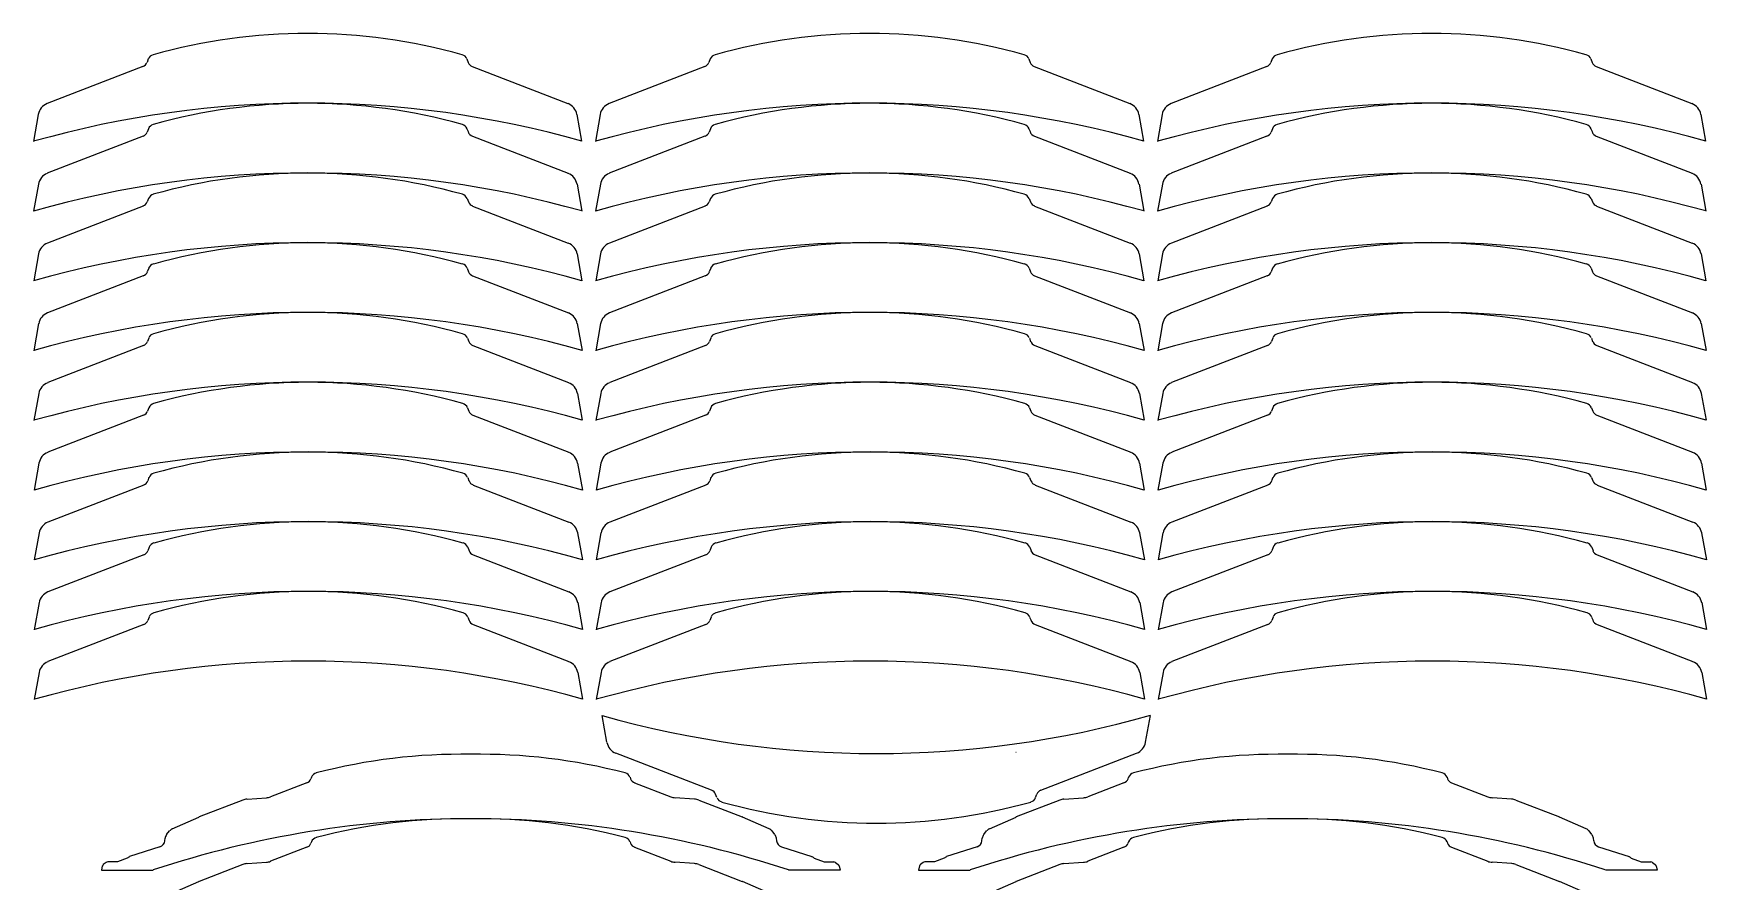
# Model space of a CAD drawing. Header units: millimetres. Extents: x 13 to 1189, y 13 to 1190.
# Drawn here: x 13 to 1189, y 594 to 1190 of the extents above; entities that cross this region are included whole.
import ezdxf

# ---------------------------------------------------------------- set-up
doc = ezdxf.new("R2010")
doc.units = ezdxf.units.MM
doc.layers.add('snij', color=5, linetype='Continuous')

msp = doc.modelspace()

# ---------------------------------------------------------------- linework, layer by layer
at = {"layer": 'snij'}
for p, q in [((89.9, 1166.3), (22.6, 1140.3)), ((93.7, 1171.6), (92.8, 1169.2)), ((317.6, 1171.6), (318.6, 1169.2)), ((321.4, 1166.3), (388.7, 1140.3)), ((484.9, 1166.3), (417.6, 1140.3)), ((488.7, 1171.6), (487.8, 1169.2)), ((712.6, 1171.6), (713.6, 1169.2)), ((716.4, 1166.3), (783.7, 1140.3)), ((879.9, 1166.3), (812.6, 1140.3)), ((883.7, 1171.6), (882.8, 1169.2)), ((1107.6, 1171.6), (1108.6, 1169.2)), ((1111.4, 1166.3), (1178.7, 1140.3)), ((16.4, 1132.7), (13, 1113.7)), ((395, 1132.7), (398.3, 1113.8)), ((411.4, 1132.7), (408, 1113.7)), ((790, 1132.7), (793.3, 1113.8)), ((806.4, 1132.7), (803, 1113.7)), ((1185, 1132.7), (1188.3, 1113.8)), ((90, 1117.3), (22.7, 1091.3)), ((93.8, 1122.6), (92.9, 1120.2)), ((317.7, 1122.6), (318.7, 1120.2)), ((321.5, 1117.3), (388.8, 1091.3)), ((485, 1117.3), (417.7, 1091.3)), ((488.8, 1122.6), (487.9, 1120.2)), ((712.7, 1122.6), (713.7, 1120.2)), ((716.5, 1117.3), (783.8, 1091.3)), ((880, 1117.3), (812.7, 1091.3)), ((883.8, 1122.6), (882.9, 1120.2)), ((1107.7, 1122.6), (1108.7, 1120.2)), ((1111.5, 1117.3), (1178.8, 1091.3)), ((16.5, 1083.7), (13.1, 1064.7)), ((395.1, 1083.7), (398.4, 1064.8)), ((411.5, 1083.7), (408.1, 1064.7)), ((790.1, 1083.7), (793.4, 1064.8)), ((806.5, 1083.7), (803.1, 1064.7)), ((1185.1, 1083.7), (1188.4, 1064.8)), ((93.9, 1073.6), (93, 1071.2)), ((317.8, 1073.6), (318.7, 1071.2)), ((488.9, 1073.6), (488, 1071.2)), ((712.8, 1073.6), (713.7, 1071.2)), ((883.9, 1073.6), (883, 1071.2)), ((1107.8, 1073.6), (1108.7, 1071.2)), ((90.1, 1068.3), (22.8, 1042.3)), ((321.6, 1068.3), (388.9, 1042.3)), ((485.1, 1068.3), (417.8, 1042.3)), ((716.6, 1068.3), (783.9, 1042.3)), ((880.1, 1068.3), (812.8, 1042.3)), ((1111.6, 1068.3), (1178.9, 1042.3)), ((16.6, 1034.7), (13.2, 1015.7)), ((94, 1024.6), (93, 1022.2)), ((317.9, 1024.6), (318.8, 1022.2)), ((395.1, 1034.7), (398.5, 1015.8)), ((411.6, 1034.7), (408.2, 1015.7)), ((489, 1024.6), (488, 1022.2)), ((712.9, 1024.6), (713.8, 1022.2)), ((790.1, 1034.7), (793.5, 1015.8)), ((806.6, 1034.7), (803.2, 1015.7)), ((884, 1024.6), (883, 1022.2)), ((1107.9, 1024.6), (1108.8, 1022.2)), ((1185.1, 1034.7), (1188.5, 1015.8)), ((90.2, 1019.3), (22.9, 993.3)), ((321.7, 1019.3), (389, 993.3)), ((485.2, 1019.3), (417.9, 993.3)), ((716.7, 1019.3), (784, 993.3)), ((880.2, 1019.3), (812.9, 993.3)), ((1111.7, 1019.3), (1179, 993.3)), ((16.6, 985.7), (13.3, 966.7)), ((395.2, 985.7), (398.6, 966.8)), ((411.6, 985.7), (408.3, 966.7)), ((790.2, 985.7), (793.6, 966.8)), ((806.6, 985.7), (803.3, 966.7)), ((1185.2, 985.7), (1188.6, 966.8)), ((90.3, 970.3), (23, 944.3)), ((94.1, 975.6), (93.1, 973.2)), ((318, 975.6), (318.9, 973.2)), ((321.8, 970.3), (389.1, 944.3)), ((485.3, 970.3), (418, 944.3)), ((489.1, 975.6), (488.1, 973.2)), ((713, 975.6), (713.9, 973.2)), ((716.8, 970.3), (784.1, 944.3)), ((880.3, 970.3), (813, 944.3)), ((884.1, 975.6), (883.1, 973.2)), ((1108, 975.6), (1108.9, 973.2)), ((1111.8, 970.3), (1179.1, 944.3)), ((16.7, 936.7), (13.3, 917.7)), ((395.3, 936.7), (398.7, 917.8)), ((411.7, 936.7), (408.3, 917.7)), ((790.3, 936.7), (793.7, 917.8)), ((806.7, 936.7), (803.3, 917.7)), ((1185.3, 936.7), (1188.7, 917.8)), ((90.4, 921.3), (23.1, 895.3)), ((94.2, 926.6), (93.2, 924.2)), ((318.1, 926.6), (319, 924.2)), ((321.9, 921.3), (389.2, 895.3)), ((485.4, 921.3), (418.1, 895.3)), ((489.2, 926.6), (488.2, 924.2)), ((713.1, 926.6), (714, 924.2)), ((716.9, 921.3), (784.2, 895.3)), ((880.4, 921.3), (813.1, 895.3)), ((884.2, 926.6), (883.2, 924.2)), ((1108.1, 926.6), (1109, 924.2)), ((1111.9, 921.3), (1179.2, 895.3)), ((16.8, 887.7), (13.4, 868.7)), ((395.4, 887.7), (398.8, 868.8)), ((411.8, 887.7), (408.4, 868.7)), ((790.4, 887.7), (793.8, 868.8)), ((806.8, 887.7), (803.4, 868.7)), ((1185.4, 887.7), (1188.8, 868.8)), ((90.5, 872.3), (23.1, 846.3)), ((94.2, 877.6), (93.3, 875.2)), ((318.2, 877.6), (319.1, 875.2)), ((322, 872.3), (389.3, 846.3)), ((485.5, 872.3), (418.1, 846.3)), ((489.2, 877.6), (488.3, 875.2)), ((713.2, 877.6), (714.1, 875.2)), ((717, 872.3), (784.3, 846.3)), ((880.5, 872.3), (813.1, 846.3)), ((884.2, 877.6), (883.3, 875.2)), ((1108.2, 877.6), (1109.1, 875.2)), ((1112, 872.3), (1179.3, 846.3)), ((16.9, 838.7), (13.5, 819.7)), ((395.5, 838.7), (398.9, 819.8)), ((411.9, 838.7), (408.5, 819.7)), ((790.5, 838.7), (793.9, 819.8)), ((806.9, 838.7), (803.5, 819.7)), ((1185.5, 838.7), (1188.9, 819.8)), ((90.5, 823.3), (23.2, 797.3)), ((94.3, 828.6), (93.4, 826.2)), ((318.3, 828.6), (319.2, 826.2)), ((322, 823.3), (389.4, 797.3)), ((485.5, 823.3), (418.2, 797.3)), ((489.3, 828.6), (488.4, 826.2)), ((713.3, 828.6), (714.2, 826.2)), ((717, 823.3), (784.4, 797.3)), ((880.5, 823.3), (813.2, 797.3)), ((884.3, 828.6), (883.4, 826.2)), ((1108.3, 828.6), (1109.2, 826.2)), ((1112, 823.3), (1179.4, 797.3)), ((17, 789.7), (13.6, 770.7)), ((395.6, 789.7), (399, 770.8)), ((412, 789.7), (408.6, 770.7)), ((790.6, 789.7), (794, 770.8)), ((807, 789.7), (803.6, 770.7)), ((1185.6, 789.7), (1189, 770.8)), ((94.3, 779.6), (93.4, 777.2)), ((318.2, 779.6), (319.2, 777.2)), ((489.3, 779.6), (488.4, 777.2)), ((713.2, 779.6), (714.2, 777.2)), ((884.3, 779.6), (883.4, 777.2)), ((1108.2, 779.6), (1109.2, 777.2)), ((90.5, 774.3), (23.2, 748.3)), ((322, 774.3), (389.3, 748.3)), ((485.5, 774.3), (418.2, 748.3)), ((717, 774.3), (784.3, 748.3)), ((880.5, 774.3), (813.2, 748.3)), ((1112, 774.3), (1179.3, 748.3)), ((17, 740.7), (13.6, 721.7)), ((395.6, 740.7), (399, 721.8)), ((412, 740.7), (408.6, 721.7)), ((790.6, 740.7), (794, 721.8)), ((807, 740.7), (803.6, 721.7)), ((1185.6, 740.7), (1189, 721.8)), ((416.1, 691.6), (412.7, 710.5)), ((794.7, 691.6), (798.1, 710.5)), ((489.6, 657.9), (422.3, 684)), ((721.1, 657.9), (788.4, 684)), ((205.2, 663.1), (179.7, 653.2)), ((208.4, 667), (208, 666)), ((432.3, 667), (432.7, 666)), ((435.5, 663.1), (461, 653.2)), ((779.5, 663.1), (754, 653.2)), ((782.7, 667), (782.3, 666)), ((1006.6, 667), (1007, 666)), ((1009.8, 663.1), (1035.3, 653.2)), ((160.1, 651), (129.5, 639.2)), ((163.1, 651.7), (176.8, 652.6)), ((477.7, 651.7), (463.9, 652.6)), ((480.6, 651), (511.2, 639.2)), ((493.4, 652.7), (492.5, 655.1)), ((734.4, 651), (703.8, 639.2)), ((717.3, 652.7), (718.3, 655.1)), ((737.3, 651.7), (751.1, 652.6)), ((1052, 651.7), (1038.2, 652.6)), ((1054.9, 651), (1085.5, 639.2)), ((110.6, 630.8), (129.3, 639.1)), ((530.2, 630.8), (511.4, 639.1)), ((684.9, 630.8), (703.6, 639.1)), ((1104.4, 630.8), (1085.7, 639.1)), ((105.4, 622.3), (105.6, 624.2)), ((106.6, 626.7), (108.6, 629.3)), ((534.1, 626.7), (532.1, 629.3)), ((535.4, 622.3), (535.2, 624.2)), ((679.6, 622.3), (679.9, 624.2)), ((680.9, 626.7), (682.9, 629.3)), ((1108.4, 626.7), (1106.4, 629.3)), ((1109.7, 622.3), (1109.4, 624.2)), ((101.9, 618.1), (80.5, 611.3)), ((205.2, 617.8), (179.7, 608)), ((208.4, 621.7), (208, 620.7)), ((432.3, 621.7), (432.7, 620.7)), ((435.5, 617.8), (461, 608)), ((538.8, 618.1), (560.2, 611.3)), ((676.2, 618.1), (654.8, 611.3)), ((779.5, 617.8), (754, 608)), ((782.7, 621.7), (782.3, 620.7)), ((1006.6, 621.7), (1007, 620.7)), ((1009.8, 617.8), (1035.3, 608)), ((1113.1, 618.1), (1134.5, 611.3)), ((61.4, 604.7), (60.7, 601.8)), ((60.7, 601.8), (97.2, 601.8)), ((64, 607.1), (62.1, 605.7)), ((71.3, 607.5), (65.2, 607.5)), ((71.6, 607.5), (71.3, 607.5)), ((72.1, 607.6), (71.6, 607.5)), ((78.9, 610.1), (72.1, 607.6)), ((79.4, 610.4), (78.9, 610.1)), ((79.5, 610.6), (79.4, 610.4)), ((160.1, 605.7), (129.5, 593.9)), ((163.1, 606.4), (176.8, 607.3)), ((477.7, 606.4), (463.9, 607.3)), ((480.6, 605.7), (511.2, 593.9)), ((580.1, 601.8), (543.6, 601.8)), ((561.2, 610.6), (561.4, 610.4)), ((561.4, 610.4), (561.8, 610.1)), ((561.8, 610.1), (568.7, 607.6)), ((568.7, 607.6), (569.2, 607.5)), ((569.2, 607.5), (569.5, 607.5)), ((569.5, 607.5), (575.5, 607.5)), ((576.8, 607.1), (578.6, 605.7)), ((579.3, 604.7), (580.1, 601.8)), ((635.7, 604.7), (635, 601.8)), ((635, 601.8), (671.4, 601.8)), ((638.3, 607.1), (636.4, 605.7)), ((645.6, 607.5), (639.5, 607.5)), ((645.8, 607.5), (645.6, 607.5)), ((646.4, 607.6), (645.8, 607.5)), ((653.2, 610.1), (646.4, 607.6)), ((653.6, 610.4), (653.2, 610.1)), ((653.8, 610.6), (653.6, 610.4)), ((734.4, 605.7), (703.8, 593.9)), ((737.3, 606.4), (751.1, 607.3)), ((1052, 606.4), (1038.2, 607.3)), ((1054.9, 605.7), (1085.5, 593.9)), ((1154.3, 601.8), (1117.9, 601.8)), ((1135.5, 610.6), (1135.7, 610.4)), ((1135.7, 610.4), (1136.1, 610.1)), ((1136.1, 610.1), (1142.9, 607.6)), ((1142.9, 607.6), (1143.5, 607.5)), ((1143.5, 607.5), (1143.7, 607.5)), ((1143.7, 607.5), (1149.8, 607.5)), ((1151, 607.1), (1152.9, 605.7)), ((1153.6, 604.7), (1154.3, 601.8)), ((110.6, 585.5), (129.3, 593.8)), ((530.2, 585.5), (511.4, 593.8)), ((684.9, 585.5), (703.6, 593.8)), ((1104.4, 585.5), (1085.7, 593.8))]:
    msp.add_line(p, q, dxfattribs=at)
for centre, radius, start, end in [((205.7, 786.9), 402.6, 74.3443, 105.6557), ((600.7, 786.9), 402.6, 74.3443, 105.6557), ((995.7, 786.9), 402.6, 74.3443, 105.6557), ((88.1, 1171), 5, 291.1765, 338.7672), ((98.4, 1169.8), 5, 105.6557, 158.7672), ((313, 1169.8), 5, 21.2328, 74.3443), ((323.2, 1171), 5, 201.2328, 248.8235), ((483.1, 1171), 5, 291.1765, 338.7672), ((493.4, 1169.8), 5, 105.6557, 158.7672), ((708, 1169.8), 5, 21.2328, 74.3443), ((718.2, 1171), 5, 201.2328, 248.8235), ((878.1, 1171), 5, 291.1765, 338.7672), ((888.4, 1169.8), 5, 105.6557, 158.7672), ((1103, 1169.8), 5, 21.2328, 74.3443), ((1113.2, 1171), 5, 201.2328, 248.8235), ((205.8, 434.6), 706, 74.1696, 105.8462), ((26.2, 1130.9), 10, 111.1765, 169.8829), ((205.8, 737.9), 402.6, 74.3443, 105.6557), ((385.1, 1130.9), 10, 10.1171, 68.8235), ((600.8, 434.6), 706, 74.1696, 105.8462), ((421.2, 1130.9), 10, 111.1765, 169.8829), ((600.8, 737.9), 402.6, 74.3443, 105.6557), ((780.1, 1130.9), 10, 10.1171, 68.8235), ((995.8, 434.6), 706, 74.1696, 105.8462), ((816.2, 1130.9), 10, 111.1765, 169.8829), ((995.8, 737.9), 402.6, 74.3443, 105.6557), ((1175.1, 1130.9), 10, 10.1171, 68.8235), ((88.2, 1122), 5, 291.1765, 338.7672), ((98.5, 1120.8), 5, 105.6557, 158.7672), ((313.1, 1120.8), 5, 21.2328, 74.3443), ((323.3, 1122), 5, 201.2328, 248.8235), ((483.2, 1122), 5, 291.1765, 338.7672), ((493.5, 1120.8), 5, 105.6557, 158.7672), ((708.1, 1120.8), 5, 21.2328, 74.3443), ((718.3, 1122), 5, 201.2328, 248.8235), ((878.2, 1122), 5, 291.1765, 338.7672), ((888.5, 1120.8), 5, 105.6557, 158.7672), ((1103.1, 1120.8), 5, 21.2328, 74.3443), ((1113.3, 1122), 5, 201.2328, 248.8235), ((205.8, 385.6), 706, 74.1696, 105.8462), ((26.3, 1081.9), 10, 111.1765, 169.8829), ((205.8, 688.9), 402.6, 74.3443, 105.6557), ((385.2, 1081.9), 10, 10.1171, 68.8235), ((600.8, 385.6), 706, 74.1696, 105.8462), ((421.3, 1081.9), 10, 111.1765, 169.8829), ((600.8, 688.9), 402.6, 74.3443, 105.6557), ((780.2, 1081.9), 10, 10.1171, 68.8235), ((995.8, 385.6), 706, 74.1696, 105.8462), ((816.3, 1081.9), 10, 111.1765, 169.8829), ((995.8, 688.9), 402.6, 74.3443, 105.6557), ((1175.2, 1081.9), 10, 10.1171, 68.8235), ((88.3, 1073), 5, 291.1765, 338.7672), ((98.6, 1071.8), 5, 105.6557, 158.7672), ((313.1, 1071.8), 5, 21.2328, 74.3443), ((323.4, 1073), 5, 201.2328, 248.8235), ((483.3, 1073), 5, 291.1765, 338.7672), ((493.6, 1071.8), 5, 105.6557, 158.7672), ((708.1, 1071.8), 5, 21.2328, 74.3443), ((718.4, 1073), 5, 201.2328, 248.8235), ((878.3, 1073), 5, 291.1765, 338.7672), ((888.6, 1071.8), 5, 105.6557, 158.7672), ((1103.1, 1071.8), 5, 21.2328, 74.3443), ((1113.4, 1073), 5, 201.2328, 248.8235), ((205.9, 336.6), 706, 74.1696, 105.8462), ((26.4, 1032.9), 10, 111.1765, 169.8829), ((205.9, 639.9), 402.6, 74.3443, 105.6557), ((385.3, 1032.9), 10, 10.1171, 68.8235), ((600.9, 336.6), 706, 74.1696, 105.8462), ((421.4, 1032.9), 10, 111.1765, 169.8829), ((600.9, 639.9), 402.6, 74.3443, 105.6557), ((780.3, 1032.9), 10, 10.1171, 68.8235), ((995.9, 336.6), 706, 74.1696, 105.8462), ((816.4, 1032.9), 10, 111.1765, 169.8829), ((995.9, 639.9), 402.6, 74.3443, 105.6557), ((1175.3, 1032.9), 10, 10.1171, 68.8235), ((98.6, 1022.8), 5, 105.6557, 158.7672), ((313.2, 1022.8), 5, 21.2328, 74.3443), ((493.6, 1022.8), 5, 105.6557, 158.7672), ((708.2, 1022.8), 5, 21.2328, 74.3443), ((888.6, 1022.8), 5, 105.6557, 158.7672), ((1103.2, 1022.8), 5, 21.2328, 74.3443), ((88.4, 1024), 5, 291.1765, 338.7672), ((323.5, 1024), 5, 201.2328, 248.8235), ((483.4, 1024), 5, 291.1765, 338.7672), ((718.5, 1024), 5, 201.2328, 248.8235), ((878.4, 1024), 5, 291.1765, 338.7672), ((1113.5, 1024), 5, 201.2328, 248.8235), ((206, 287.6), 706, 74.1696, 105.8462), ((26.5, 983.9), 10, 111.1765, 169.8829), ((206, 590.9), 402.6, 74.3443, 105.6557), ((385.4, 983.9), 10, 10.1171, 68.8235), ((601, 287.6), 706, 74.1696, 105.8462), ((421.5, 983.9), 10, 111.1765, 169.8829), ((601, 590.9), 402.6, 74.3443, 105.6557), ((780.4, 983.9), 10, 10.1171, 68.8235), ((996, 287.6), 706, 74.1696, 105.8462), ((816.5, 983.9), 10, 111.1765, 169.8829), ((996, 590.9), 402.6, 74.3443, 105.6557), ((1175.4, 983.9), 10, 10.1171, 68.8235), ((98.7, 973.8), 5, 105.6557, 158.7672), ((313.3, 973.8), 5, 21.2328, 74.3443), ((493.7, 973.8), 5, 105.6557, 158.7672), ((708.3, 973.8), 5, 21.2328, 74.3443), ((888.7, 973.8), 5, 105.6557, 158.7672), ((1103.3, 973.8), 5, 21.2328, 74.3443), ((88.5, 975), 5, 291.1765, 338.7672), ((323.6, 975), 5, 201.2328, 248.8235), ((483.5, 975), 5, 291.1765, 338.7672), ((718.6, 975), 5, 201.2328, 248.8235), ((878.5, 975), 5, 291.1765, 338.7672), ((1113.6, 975), 5, 201.2328, 248.8235), ((206.1, 238.6), 706, 74.1696, 105.8462), ((26.6, 934.9), 10, 111.1765, 169.8829), ((206.1, 541.9), 402.6, 74.3443, 105.6557), ((385.5, 934.9), 10, 10.1171, 68.8235), ((601.1, 238.6), 706, 74.1696, 105.8462), ((421.6, 934.9), 10, 111.1765, 169.8829), ((601.1, 541.9), 402.6, 74.3443, 105.6557), ((780.5, 934.9), 10, 10.1171, 68.8235), ((996.1, 238.6), 706, 74.1696, 105.8462), ((816.6, 934.9), 10, 111.1765, 169.8829), ((996.1, 541.9), 402.6, 74.3443, 105.6557), ((1175.5, 934.9), 10, 10.1171, 68.8235), ((98.8, 924.8), 5, 105.6557, 158.7672), ((313.4, 924.8), 5, 21.2328, 74.3443), ((493.8, 924.8), 5, 105.6557, 158.7672), ((708.4, 924.8), 5, 21.2328, 74.3443), ((888.8, 924.8), 5, 105.6557, 158.7672), ((1103.4, 924.8), 5, 21.2328, 74.3443), ((88.6, 926), 5, 291.1765, 338.7672), ((323.7, 926), 5, 201.2328, 248.8235), ((483.6, 926), 5, 291.1765, 338.7672), ((718.7, 926), 5, 201.2328, 248.8235), ((878.6, 926), 5, 291.1765, 338.7672), ((1113.7, 926), 5, 201.2328, 248.8235), ((206.2, 189.6), 706, 74.1696, 105.8462), ((26.7, 885.9), 10, 111.1765, 169.8829), ((206.2, 492.9), 402.6, 74.3443, 105.6557), ((385.6, 885.9), 10, 10.1171, 68.8235), ((601.2, 189.6), 706, 74.1696, 105.8462), ((421.7, 885.9), 10, 111.1765, 169.8829), ((601.2, 492.9), 402.6, 74.3443, 105.6557), ((780.6, 885.9), 10, 10.1171, 68.8235), ((996.2, 189.6), 706, 74.1696, 105.8462), ((816.7, 885.9), 10, 111.1765, 169.8829), ((996.2, 492.9), 402.6, 74.3443, 105.6557), ((1175.6, 885.9), 10, 10.1171, 68.8235), ((88.7, 877), 5, 291.1765, 338.7672), ((98.9, 875.8), 5, 105.6557, 158.7672), ((313.5, 875.8), 5, 21.2328, 74.3443), ((323.8, 877), 5, 201.2328, 248.8235), ((483.7, 877), 5, 291.1765, 338.7672), ((493.9, 875.8), 5, 105.6557, 158.7672), ((708.5, 875.8), 5, 21.2328, 74.3443), ((718.8, 877), 5, 201.2328, 248.8235), ((878.7, 877), 5, 291.1765, 338.7672), ((888.9, 875.8), 5, 105.6557, 158.7672), ((1103.5, 875.8), 5, 21.2328, 74.3443), ((1113.8, 877), 5, 201.2328, 248.8235), ((206.3, 140.6), 706, 74.1696, 105.8462), ((26.8, 836.9), 10, 111.1765, 169.8829), ((206.3, 443.9), 402.6, 74.3443, 105.6557), ((385.7, 836.9), 10, 10.1171, 68.8235), ((601.3, 140.6), 706, 74.1696, 105.8462), ((421.8, 836.9), 10, 111.1765, 169.8829), ((601.3, 443.9), 402.6, 74.3443, 105.6557), ((780.7, 836.9), 10, 10.1171, 68.8235), ((996.3, 140.6), 706, 74.1696, 105.8462), ((816.8, 836.9), 10, 111.1765, 169.8829), ((996.3, 443.9), 402.6, 74.3443, 105.6557), ((1175.7, 836.9), 10, 10.1171, 68.8235), ((88.7, 828), 5, 291.1765, 338.7672), ((99, 826.8), 5, 105.6557, 158.7672), ((313.6, 826.8), 5, 21.2328, 74.3443), ((323.8, 828), 5, 201.2328, 248.8235), ((483.7, 828), 5, 291.1765, 338.7672), ((494, 826.8), 5, 105.6557, 158.7672), ((708.6, 826.8), 5, 21.2328, 74.3443), ((718.8, 828), 5, 201.2328, 248.8235), ((878.7, 828), 5, 291.1765, 338.7672), ((889, 826.8), 5, 105.6557, 158.7672), ((1103.6, 826.8), 5, 21.2328, 74.3443), ((1113.8, 828), 5, 201.2328, 248.8235), ((206.4, 91.6), 706, 74.1696, 105.8462), ((26.8, 787.9), 10, 111.1765, 169.8829), ((206.3, 394.9), 402.6, 74.3443, 105.6557), ((385.7, 787.9), 10, 10.1171, 68.8235), ((601.4, 91.6), 706, 74.1696, 105.8462), ((421.8, 787.9), 10, 111.1765, 169.8829), ((601.3, 394.9), 402.6, 74.3443, 105.6557), ((780.7, 787.9), 10, 10.1171, 68.8235), ((996.4, 91.6), 706, 74.1696, 105.8462), ((816.8, 787.9), 10, 111.1765, 169.8829), ((996.3, 394.9), 402.6, 74.3443, 105.6557), ((1175.7, 787.9), 10, 10.1171, 68.8235), ((88.7, 779), 5, 291.1765, 338.7672), ((99, 777.8), 5, 105.6557, 158.7672), ((313.6, 777.8), 5, 21.2328, 74.3443), ((323.8, 779), 5, 201.2328, 248.8235), ((483.7, 779), 5, 291.1765, 338.7672), ((494, 777.8), 5, 105.6557, 158.7672), ((708.6, 777.8), 5, 21.2328, 74.3443), ((718.8, 779), 5, 201.2328, 248.8235), ((878.7, 779), 5, 291.1765, 338.7672), ((889, 777.8), 5, 105.6557, 158.7672), ((1103.6, 777.8), 5, 21.2328, 74.3443), ((1113.8, 779), 5, 201.2328, 248.8235), ((206.4, 42.6), 706, 74.1696, 105.8462), ((26.8, 738.9), 10, 111.1765, 169.8829), ((385.7, 738.9), 10, 10.1171, 68.8235), ((601.4, 42.6), 706, 74.1696, 105.8462), ((421.8, 738.9), 10, 111.1765, 169.8829), ((780.7, 738.9), 10, 10.1171, 68.8235), ((996.4, 42.6), 706, 74.1696, 105.8462), ((816.8, 738.9), 10, 111.1765, 169.8829), ((1175.7, 738.9), 10, 10.1171, 68.8235), ((605.3, 1389.7), 706, 254.1696, 285.8462), ((314.1, 278.6), 404.6, 89.1189, 104.6465), ((326.6, 278.6), 404.6, 75.3535, 90.8811), ((425.9, 693.3), 10, 190.1171, 248.8235), ((705.6, 679.8), 5, 111.1765, 113.7758), ((888.4, 278.6), 404.6, 89.1189, 104.6465), ((784.8, 693.3), 10, 291.1765, 349.8829), ((900.9, 278.6), 404.6, 75.3535, 90.8811), ((203.4, 667.8), 5, 291.1765, 338.7672), ((213.1, 665.2), 5, 104.6465, 158.7672), ((427.6, 665.2), 5, 21.2328, 75.3535), ((437.4, 667.8), 5, 201.2328, 248.8235), ((777.7, 667.8), 5, 291.1765, 338.7672), ((787.4, 665.2), 5, 104.6465, 158.7672), ((1001.9, 665.2), 5, 21.2328, 75.3535), ((1011.6, 667.8), 5, 201.2328, 248.8235), ((163.7, 641.7), 10, 93.8741, 111.1765), ((176.1, 662.6), 10, 273.8741, 291.1765), ((464.6, 662.6), 10, 248.8235, 266.1259), ((477, 641.7), 10, 68.8235, 86.1259), ((487.8, 653.3), 5, 21.2328, 68.8235), ((498.1, 654.5), 5, 201.2328, 254.3443), ((605.4, 1037.3), 402.6, 254.3443, 285.6557), ((712.7, 654.5), 5, 285.6557, 338.7672), ((722.9, 653.3), 5, 111.1765, 158.7672), ((738, 641.7), 10, 93.8741, 111.1765), ((750.4, 662.6), 10, 273.8741, 291.1765), ((1038.9, 662.6), 10, 248.8235, 266.1259), ((1051.3, 641.7), 10, 68.8235, 86.1259), ((320.4, -72.1), 710, 90, 108.3242), ((131.3, 634.5), 5, 111.1765, 113.7758), ((314.1, 233.3), 404.6, 89.1189, 104.6465), ((326.6, 233.3), 404.6, 75.3535, 90.8811), ((320.4, -72.1), 710, 71.6758, 90), ((509.4, 634.5), 5, 66.2242, 68.8235), ((894.6, -72.1), 710, 90, 108.3242), ((705.6, 634.5), 5, 111.1765, 113.7758), ((705.6, 634.5), 5, 111.1765, 113.7758), ((888.4, 233.3), 404.6, 89.1189, 104.6465), ((900.9, 233.3), 404.6, 75.3535, 90.8811), ((894.6, -72.1), 710, 71.6758, 90), ((1083.7, 634.5), 5, 66.2242, 68.8235), ((110.5, 623.6), 5, 142.0257, 173.5446), ((112.6, 626.2), 5, 113.7758, 142.0257), ((213.1, 619.9), 5, 104.6465, 158.7672), ((427.6, 619.9), 5, 21.2328, 75.3535), ((528.1, 626.2), 5, 37.9743, 66.2242), ((530.2, 623.6), 5, 6.4554, 37.9743), ((684.8, 623.6), 5, 142.0257, 173.5446), ((686.9, 626.2), 5, 113.7758, 142.0257), ((787.4, 619.9), 5, 104.6465, 158.7672), ((1001.9, 619.9), 5, 21.2328, 75.3535), ((1102.4, 626.2), 5, 37.9743, 66.2242), ((1104.5, 623.6), 5, 6.4554, 37.9743), ((100.4, 622.9), 5, 287.7258, 353.5446), ((203.4, 622.5), 5, 291.1765, 338.7672), ((437.4, 622.5), 5, 201.2328, 248.8235), ((540.3, 622.9), 5, 186.4554, 252.2742), ((674.7, 622.9), 5, 287.7258, 353.5446), ((777.7, 622.5), 5, 291.1765, 338.7672), ((1011.6, 622.5), 5, 201.2328, 248.8235), ((1114.6, 622.9), 5, 186.4554, 252.2742), ((63.4, 604.1), 2, 127.5057, 165), ((65.2, 605.5), 2, 90, 127.5057), ((81.1, 609.3), 2, 107.7258, 141.4812), ((163.7, 596.4), 10, 93.8741, 111.1765), ((176.1, 617.3), 10, 273.8741, 291.1765), ((464.6, 617.3), 10, 248.8235, 266.1259), ((477, 596.4), 10, 68.8235, 86.1259), ((559.6, 609.3), 2, 38.5188, 72.2742), ((575.5, 605.5), 2, 52.4943, 90), ((577.4, 604.1), 2, 15, 52.4943), ((637.6, 604.1), 2, 127.5057, 165), ((639.5, 605.5), 2, 90, 127.5057), ((655.4, 609.3), 2, 107.7258, 141.4812), ((738, 596.4), 10, 93.8741, 111.1765), ((750.4, 617.3), 10, 273.8741, 291.1765), ((1038.9, 617.3), 10, 248.8235, 266.1259), ((1051.3, 596.4), 10, 68.8235, 86.1259), ((1133.9, 609.3), 2, 38.5188, 72.2742), ((1149.8, 605.5), 2, 52.4943, 90), ((1151.7, 604.1), 2, 15, 52.4943), ((131.3, 589.2), 5, 111.1765, 113.7758), ((509.4, 589.2), 5, 66.2242, 68.8235), ((705.6, 589.2), 5, 111.1765, 113.7758), ((1083.7, 589.2), 5, 66.2242, 68.8235)]:
    msp.add_arc(centre, radius, start, end, dxfattribs=at)

doc.saveas('drawing.dxf')
